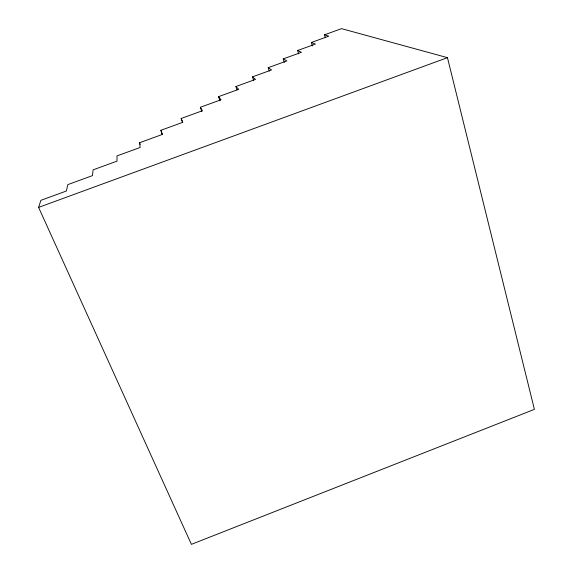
<?xml version="1.0" encoding="UTF-8"?>
<svg xmlns="http://www.w3.org/2000/svg" width="573" height="573" viewBox="0 0 573 573"><rect width="100%" height="100%" fill="white"/><g stroke="black" fill="none" stroke-linecap="round" stroke-linejoin="round"><path stroke-width="0.86" d="M325.278 37.374L324.519 34.81L341.551 28.65L447.456 57.658L534.401 409.366L191.403 544.35L38.599 207.397L40.891 200.335L66.361 191.017L67.793 184.635L92.446 175.625L93.12 169.852L117.014 161.128L116.999 155.913L140.177 147.462L139.561 142.749L162.059 134.548L160.906 130.293L182.773 122.336L181.132 118.489L202.391 110.754L200.321 107.287L221.013 99.766L218.557 96.644L238.705 89.331L235.904 86.523L255.537 79.396L252.428 76.882L271.573 69.935L268.178 67.686L286.865 60.917L283.22 58.904L301.462 52.301L297.595 50.517L298.662 53.934M38.599 207.397L447.456 57.658M312.392 45.912L311.347 42.495L328.766 36.192L324.519 34.81M297.595 50.517L315.415 44.071L311.347 42.495M139.561 142.749L140.22 144.41M160.906 130.293L162.503 134.469M181.132 118.489L182.694 122.679M200.321 107.287L201.846 111.491M218.557 96.644L220.039 100.862M235.904 86.523L237.064 89.911M252.428 76.882L253.56 80.27M268.178 67.686L269.289 71.081M283.22 58.904L284.308 62.314"/></g></svg>
